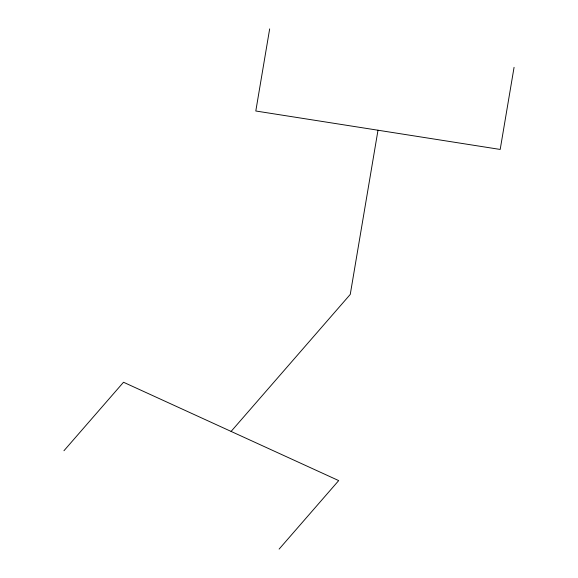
<?xml version="1.0" encoding="UTF-8"?>
<svg xmlns="http://www.w3.org/2000/svg" width="578" height="578" viewBox="0 0 578 578"><rect width="100%" height="100%" fill="white"/><g stroke="black" fill="none" stroke-linecap="round" stroke-linejoin="round"><path stroke-width="0.87" d="M269.666 28.9L255.801 111.005L500.194 149.442L514.066 67.337M377.998 130.223L350.254 294.426L231.099 431.426M63.934 450.746L123.511 382.246L338.694 480.6L279.116 549.1"/></g></svg>
